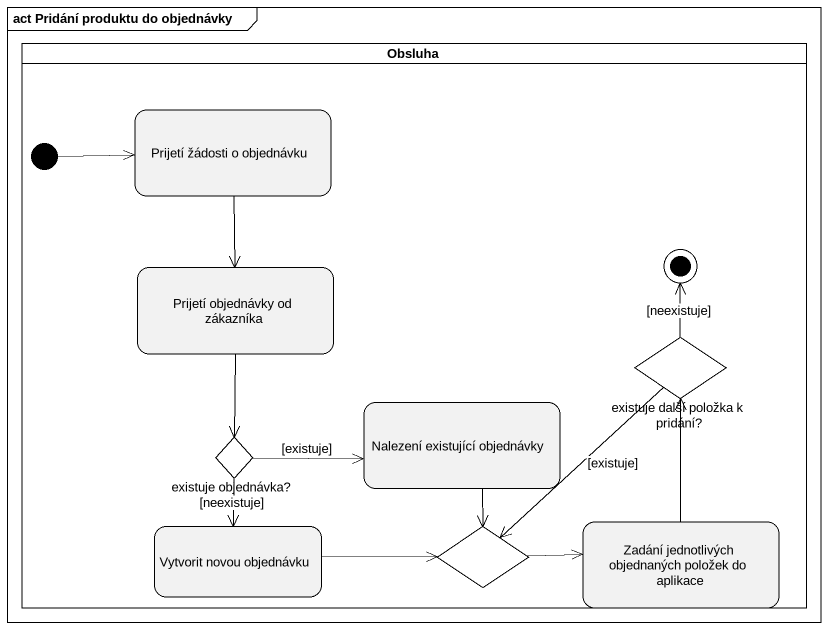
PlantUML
@startuml
mainframe act Pridání produktu do objednávky
hide empty description
state Obsluha <<partition>> {
  state "Prijetí žádosti o objednávku" as Prijetí_žádosti_o_objednávku
  state "Prijetí objednávky od zákazníka" as Prijetí_objednávky_od
  state "existuje další položka k pridání?" as existuje_další_položka_k <<choice>>
  state "existuje objednávka?" as existuje_objednávka <<choice>>
  state "Nalezení existující objednávky" as Nalezení_existující
  state "Vytvorit novou objednávku" as Vytvorit_novou_objednávku
  state choice1 <<choice>>
  state "Zadání jednotlivých objednaných položek do aplikace" as Zadání_jednotlivých
  [*] -right-> Prijetí_žádosti_o_objednávku
  existuje_další_položka_k -up-> [*] : [neexistuje]
}
Prijetí_žádosti_o_objednávku --> Prijetí_objednávky_od
Prijetí_objednávky_od --> existuje_objednávka
existuje_další_položka_k --> choice1 : [existuje]
existuje_objednávka -right-> Nalezení_existující : [existuje]
existuje_objednávka --> Vytvorit_novou_objednávku : [neexistuje]
Nalezení_existující --> choice1
Vytvorit_novou_objednávku -right-> choice1
choice1 -right-> Zadání_jednotlivých
Zadání_jednotlivých -up-> existuje_další_položka_k
@enduml
